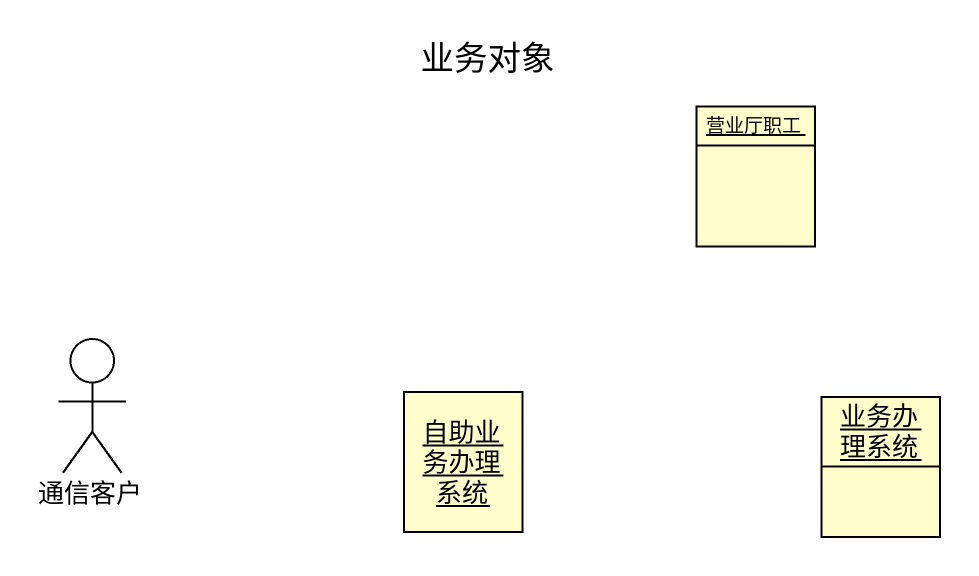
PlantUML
@startuml
title 业务对象
allowmixing
hide circle
hide empty members
object 营业厅职工
actor 通信客户
object 自助业务办理系统
object 业务办理系统
@enduml
